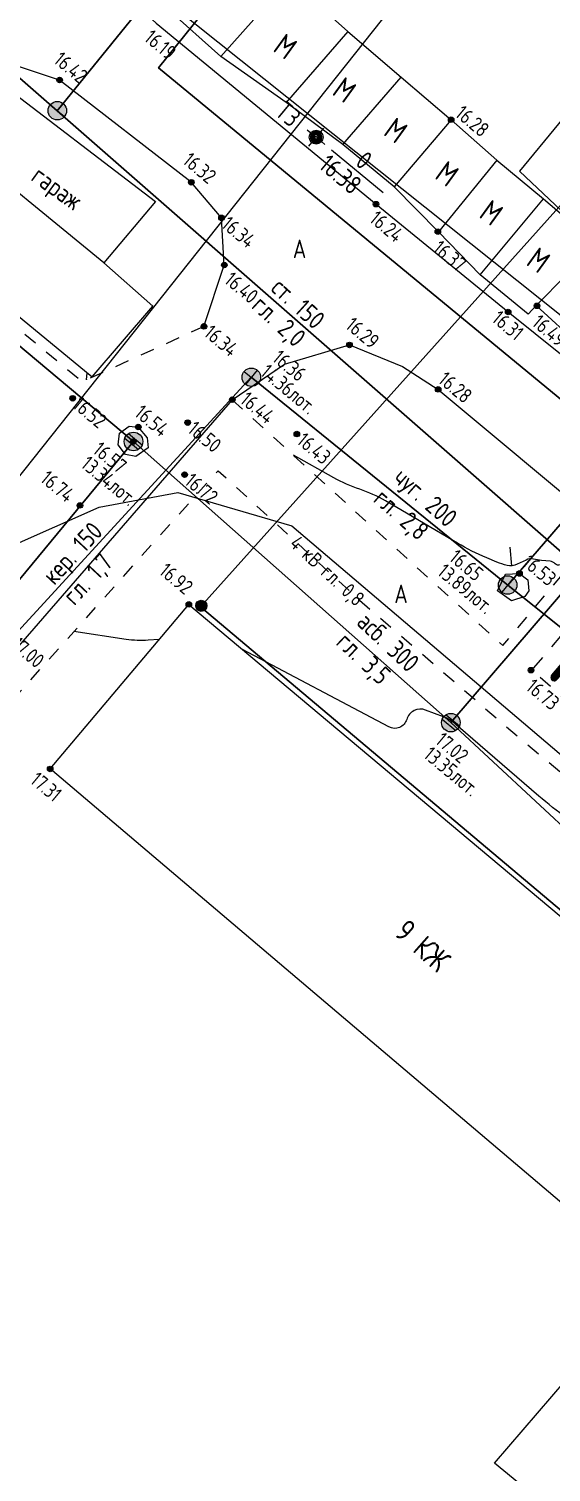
# Model space of a CAD drawing. Header units: metres. Extents: x 2491 to 4153, y 1142 to 2058.
# Drawn here: x 2703.3 to 2731.5, y 1753.7 to 1831.7 of the extents above; entities that cross this region are included whole.
import ezdxf

# ---------------------------------------------------------------- set-up
doc = ezdxf.new("R2010")
doc.units = ezdxf.units.M
doc.linetypes.add('g5_01_5x1_5', pattern=[1.5, 0.75, -0.75])
for name, color, linetype, transparency in [('01_Геодезические пункты', 7, 'Continuous', 0.6), ('03_Здания и строения', 7, 'Continuous', 0.6), ('06_Инженерно-технические сооружения', 7, 'Continuous', 0.6), ('10_Границы покрытий и угодий', 7, 'Continuous', 0.6), ('19_Горизонтали', 7, 'Continuous', 0.6), ('30_Канализация', 7, 'Continuous', 0.6), ('31_Водопровод', 7, 'Continuous', 0.6), ('32_Теплосеть', 7, 'Continuous', 0.6), ('33_Газопровод', 7, 'Continuous', 0.6), ('35_Телефон', 7, 'Continuous', 0.6), ('37_Кабель низкого напряжения', 7, 'Continuous', 0.6), ('38_Кабели высокого напряжения', 7, 'Continuous', 0.6), ('44_Крышки колодцев', 7, 'Continuous', 0.6), ('61_Отметки высоты поверхности', 7, 'Continuous', 0.6)]:
    doc.layers.add(name, color=color, linetype=linetype, transparency=transparency)
doc.styles.add('LIKE11', font='GOST_0.TTF')
doc.styles.add('LIKE14', font='GOST_0.TTF')
doc.styles.add('LIKE17', font='GOST_0.TTF')
doc.styles.add('LIKE32', font='GOST_0.TTF')
doc.styles.add('LIKE36', font='GOST_0.TTF')
doc.styles.add('Line_GUGK', font='GOST_0.TTF')
doc.styles.get("Standard").update_dxf_attribs({"font": 'GOST_0.TTF'})
doc.linetypes.add('g5_119_1', pattern='A,4,-1,[31,GUGK_2005.shx,S=0.1,R=0,X=0,Y=0],0.35,[31,GUGK_2005.shx,S=0.08,R=0,X=0,Y=0],3.3,[31,GUGK_2005.shx,S=0.08,R=180,X=0,Y=0],0.35,[31,GUGK_2005.shx,S=0.1,R=180,X=0,Y=0],-1', length=10)
doc.linetypes.add('g5_119_3', pattern='A,4,-1,[31,GUGK_2005.shx,S=0.1,R=0,X=0,Y=0],4,[31,GUGK_2005.shx,S=0.1,R=180,X=0,Y=0],-1', length=10)
doc.linetypes.add('g5_121_g', pattern='A,4,-0.4,["Г",Line_GUGK,S=1,R=0,X=0,Y=-0.5],-1.2,12', length=17.6)
doc.linetypes.add('g5_121_t', pattern='A,4,-0.4,["Т",Line_GUGK,S=1,R=0,X=0,Y=-0.5],-1.2,12', length=17.6)
doc.linetypes.add('g5_122_g', pattern='A,1,-1,1.5,-0.4,["Г",Line_GUGK,S=1,R=0,X=0,Y=-0.5],-1.5,1.5,-1,4,-1,4,-1,3', length=20.9)
doc.linetypes.add('g5_122_k', pattern='A,1,-1,1.5,-0.4,["К",Line_GUGK,S=1,R=0,X=0,Y=-0.5],-1.5,1.5,-1,4,-1,4,-1,3', length=20.9)
doc.linetypes.add('g5_122_kl', pattern='A,1,-1,1.5,-0.4,["Кл",Line_GUGK,S=1,R=0,X=0,Y=-0.5],-2.4,1.5,-1,4,-1,4,-1,3', length=21.8)
doc.linetypes.add('g5_122_v', pattern='A,1,-1,1.5,-0.4,["В",Line_GUGK,S=1,R=0,X=0,Y=-0.5],-1.5,1.5,-1,4,-1,4,-1,3', length=20.9)
doc.linetypes.add('g5_133_t', pattern='A,2,[27,GUGK_2005.shx,S=0.4,R=0,X=0,Y=0],2,-1,2,[27,GUGK_2005.shx,S=0.4,R=0,X=0,Y=0],2,-1,2,[27,GUGK_2005.shx,S=0.4,R=0,X=0,Y=0],2,-0.1,["V",Line_GUGK,S=1,R=0,X=0,Y=-0.5],-1', length=15.1)

# ---------------------------------------------------------------- blocks, each defined once
blk = doc.blocks.new('g5_330')
blk.add_hatch(color=0).paths.add_polyline_path([(0.15, 0, 1), (-0.15, 0, 1)])
at = {"color": 0}
blk.add_circle((0, 0), 0.15, dxfattribs=at)
blk = doc.blocks.new('g5_005_1')
h = blk.add_hatch(color=255)
edge = h.paths.add_edge_path()
edge.add_arc((0, 0), 0.338, 0, 360)
edge = h.paths.add_edge_path(flags=16)
edge.add_arc((0, 0), 0.1, 0, 360)
at = {"color": 0}
for p, q in [((-0.625, 0), (-0.375, 0)), ((0, 0.625), (0, 0.375)), ((0.375, 0), (0.625, 0)), ((0, -0.375), (0, -0.625))]:
    blk.add_line(p, q, dxfattribs=at)
for radius in [0.375, 0.0625]:
    blk.add_circle((0, 0), radius, dxfattribs=at)
blk = doc.blocks.new('g5_117kb')
h = blk.add_hatch(color=255)
h.paths.add_polyline_path([(0.037, 0.037), (0.461, 0.037, 0.367426), (0.037, 0.461)])
h.paths.add_polyline_path([(-0.038, 0.461, 0.367426), (-0.461, 0.037), (-0.038, 0.037)])
h.paths.add_polyline_path([(-0.038, -0.038), (-0.461, -0.038, 0.367426), (-0.038, -0.461)])
h.paths.add_polyline_path([(0.037, -0.461, 0.367426), (0.461, -0.038), (0.037, -0.038)])
at = {"color": 0}
for points in [[(-0.5, 0), (0.5, 0)], [(0, 0.5), (0, -0.5)]]:
    blk.add_lwpolyline(points, dxfattribs=at)
blk.add_circle((0, 0), 0.5, dxfattribs=at)
blk = doc.blocks.new('g5_117kl')
h = blk.add_hatch(color=255)
h.paths.add_polyline_path([(0.418, 0.198, 0.633652), (-0.418, 0.198)])
h.paths.add_polyline_path([(-0.446, 0.122, 0.067116), (-0.463, 0, 0.067116), (-0.446, -0.122), (0.446, -0.122, 0.067116), (0.463, 0, 0.067116), (0.446, 0.122)])
h.paths.add_polyline_path([(-0.418, -0.198, 0.633652), (0.418, -0.198)])
at = {"color": 0}
for p, q in [((-0.474, 0.16), (0.474, 0.16)), ((-0.474, -0.16), (0.474, -0.16))]:
    blk.add_line(p, q, dxfattribs=at)
blk.add_circle((0, 0), 0.5, dxfattribs=at)
blk = doc.blocks.new('g5_117v')
h = blk.add_hatch(color=255)
h.paths.add_polyline_path([(-0.461, 0.037), (0.461, 0.037, 0.921954)])
h.paths.add_polyline_path([(0.461, -0.037), (-0.461, -0.037, 0.921954)])
at = {"color": 0}
blk.add_line((-0.5, 0), (0.5, 0), dxfattribs=at)
blk.add_circle((0, 0), 0.5, dxfattribs=at)
blk = doc.blocks.new('g5_121_7c')
h = blk.add_hatch(color=0)
edge = h.paths.add_edge_path()
edge.add_arc((0, 0), 0.3, 0, 360)
at = {"color": 0}
blk.add_circle((0, 0), 0.3, dxfattribs=at)
blk = doc.blocks.new('g_scratch')
at = {"color": 0, "linetype": 'ByBlock', "lineweight": 15}
blk.add_line((0, 0), (1, 0), dxfattribs=at)

msp = doc.modelspace()

# ---------------------------------------------------------------- linework, layer by layer
at = {"layer": '01_Геодезические пункты', "color": 7, "lineweight": 20, "flags": 128}
msp.add_lwpolyline([(2722.416, 1822.788), (2719.634, 1825.104)], dxfattribs=at)
at = {"layer": '03_Здания и строения', "color": 7, "linetype": 'Continuous', "lineweight": 20, "flags": 128}
for points in [[(2713.659, 1830.163), (2717.357, 1834.349)], [(2717.357, 1834.349), (2720.507, 1831.521), (2723.384, 1829.046), (2726.088, 1826.745), (2728.552, 1824.57), (2731.079, 1822.467), (2733.959, 1820.025)], [(2733.006, 1814.579), (2730.684, 1816.71), (2730.244, 1816.232), (2727.656, 1818.373), (2725.4, 1820.694), (2723.013, 1823.115), (2720.25, 1825.4), (2717.183, 1827.672), (2713.659, 1830.163), (2710.786, 1832.718)], [(2733.959, 1820.025), (2734.754, 1820.879), (2736.261, 1822.611), (2738.617, 1825.527), (2740.822, 1828.352), (2736.491, 1832.298), (2734.243, 1829.473), (2731.889, 1826.528), (2729.773, 1823.973), (2733.959, 1820.025)], [(2720.507, 1831.521), (2717.183, 1827.672)], [(2698.843, 1825.974), (2701.317, 1829.057), (2710.123, 1822.334), (2707.337, 1819.023)], [(2720.25, 1825.4), (2723.384, 1829.046)], [(2709.991, 1816.674), (2707.337, 1819.023), (2698.843, 1825.974), (2698.201, 1826.559), (2695.052, 1822.447), (2706.704, 1812.864), (2709.991, 1816.674)], [(2726.088, 1826.745), (2723.013, 1823.115)], [(2728.552, 1824.57), (2725.4, 1820.694)], [(2727.656, 1818.373), (2731.079, 1822.467)], [(2730.684, 1816.71), (2733.959, 1820.025)], [(2704.441, 1791.67), (2711.926, 1800.561), (2744.432, 1773.266), (2739.996, 1767.897), (2736.946, 1764.061), (2704.441, 1791.67)], [(2739.996, 1767.897), (2744.157, 1764.27), (2745.133, 1765.61), (2749.7, 1761.829), (2737.32, 1746.849), (2728.429, 1754.167), (2736.946, 1764.061), (2739.996, 1767.897)]]:
    msp.add_lwpolyline(points, dxfattribs=at)
at = {"layer": '06_Инженерно-технические сооружения', "color": 7, "linetype": 'Continuous', "lineweight": 20, "flags": 128}
for points in [[(2708.703, 1810.187), (2709.199, 1810.144), (2709.671, 1809.561), (2709.725, 1809.024), (2709.068, 1808.553), (2708.506, 1808.659), (2708.122, 1809.185), (2708.186, 1809.807), (2708.703, 1810.187)], [(2729.024, 1802.186), (2729.779, 1802.232), (2730.226, 1801.892), (2730.279, 1801.286), (2730.058, 1800.982), (2729.354, 1800.754), (2728.595, 1801.292), (2729.024, 1802.186)]]:
    msp.add_lwpolyline(points, dxfattribs=at)
at = {"layer": '10_Границы покрытий и угодий', "color": 7, "linetype": 'Continuous', "lineweight": 20, "flags": 128}
for points in [[(2730.341, 1861.103), (2727.207, 1860.888), (2724.288, 1860.343), (2721.281, 1858.556), (2708.134, 1843.046), (2706.681, 1840.369), (2706.604, 1836.902), (2707.828, 1834.123), (2710.165, 1831.961), (2722.033, 1822.187), (2729.168, 1816.358), (2737.916, 1809.342), (2740.656, 1808.131), (2742.286, 1808.01), (2745.567, 1808.526), (2748.518, 1810.566), (2751.699, 1814.348)], [(2712.06, 1823.366), (2704.951, 1828.892), (2702.562, 1829.668), (2700.153, 1829.729), (2698.07, 1829.055), (2695.886, 1827.585), (2692.533, 1823.793)], [(2712.744, 1815.581), (2713.844, 1818.896), (2713.69, 1821.448), (2712.06, 1823.366)], [(2714.275, 1811.62), (2717.099, 1813.544), (2720.602, 1814.578), (2723.466, 1813.42), (2725.39, 1812.176), (2734.261, 1804.77), (2735.875, 1803.423), (2736.432, 1802.958), (2755.024, 1787.464), (2771.305, 1773.878), (2783.625, 1763.124), (2784.661, 1760.305), (2784.164, 1757.561), (2781.194, 1754.026), (2780.049, 1752.663), (2778.919, 1751.331), (2760.454, 1729.571)], [(2714.275, 1811.62), (2698.128, 1793.015), (2697.107, 1791.295), (2697.082, 1790.024), (2697.984, 1788.732)]]:
    msp.add_lwpolyline(points, dxfattribs=at)
at = {"layer": '10_Границы покрытий и угодий', "color": 7, "linetype": 'g5_01_5x1_5', "lineweight": 20, "flags": 128}
for points in [[(2712.744, 1815.581), (2706.176, 1812.584), (2693.017, 1823.43), (2692.533, 1823.793)], [(2714.275, 1811.62), (2728.887, 1798.333), (2734.261, 1804.77)], [(2699.588, 1789.851), (2698.454, 1790.988), (2713.516, 1807.784), (2721.138, 1800.797), (2729.916, 1793.229), (2738.392, 1786.18), (2747.528, 1778.483), (2755.993, 1771.153), (2762.09, 1766.32), (2755.085, 1758.147), (2742.131, 1742.663), (2737.32, 1746.849)], [(2735.875, 1803.423), (2730.44, 1797.005), (2739.353, 1789.381), (2749.5, 1780.909), (2757.777, 1773.748), (2765.764, 1766.854), (2773.356, 1760.444), (2781.194, 1754.026)]]:
    msp.add_lwpolyline(points, dxfattribs=at)
at = {"layer": '19_Горизонтали', "color": 32, "linetype": 'Continuous', "lineweight": 20, "flags": 128}
for points, elevation in [([(2706.403, 1812.704), (2706.405, 1812.697, 0.835003), (2706.407, 1812.697), (2706.445, 1813.076)], 16.5), ([(2732.889, 1803.127), (2731.966, 1802.701, -0.326137), (2731.709, 1802.753), (2731.709, 1802.753, 0.183797), (2731.439, 1802.889), (2730.97, 1802.937, -0.028794), (2730.542, 1803.006), (2730.542, 1803.006, 0.1674), (2730.134, 1802.959), (2729.651, 1802.727, -0.170694), (2729.107, 1802.668), (2729.107, 1802.668, -0.041684), (2728.558, 1802.846), (2728.01, 1803.076, -0.033689), (2726.432, 1803.865), (2722.549, 1806.147, 0.052182), (2721.154, 1806.781), (2721.154, 1806.781, -0.046973), (2719.752, 1807.402), (2717.571, 1808.623)], 16.5), ([(2710.335, 1798.67), (2709.736, 1798.625, -0.056309), (2708.544, 1798.668), (2705.722, 1799.093)], 17), ([(2740.87, 1784.092), (2739.954, 1784.561, -0.012392), (2738.144, 1785.543), (2737.27, 1786.045, -0.002002), (2733.944, 1787.977), (2733.944, 1787.977, -0.045423), (2730.828, 1790.205), (2726.466, 1793.966, 0.019344), (2726.093, 1794.263), (2726.093, 1794.263, 0.069213), (2725.678, 1794.488), (2724.706, 1794.852, 0.433936), (2723.691, 1794.347), (2723.691, 1794.347, -0.473026), (2722.721, 1793.941), (2714.822, 1798.129)], 17)]:
    msp.add_lwpolyline(points, format="xyb", dxfattribs=dict(at, elevation=elevation))
at = {"layer": '30_Канализация', "color": 12, "linetype": 'g5_122_k', "lineweight": 30, "flags": 128}
for points in [[(2679.185, 1778.554), (2693.63, 1795.36), (2697.689, 1793.655), (2715.302, 1812.832), (2729.142, 1801.607), (2757.485, 1834.508)], [(2729.142, 1801.607), (2743.888, 1789.809), (2755.695, 1805.038)]]:
    msp.add_lwpolyline(points, dxfattribs=at)
at = {"layer": '30_Канализация', "color": 42, "linetype": 'g5_122_kl', "lineweight": 30, "flags": 128}
for points in [[(2687.637, 1827.219), (2708.94, 1809.361)], [(2675.459, 1789.929), (2686.272, 1781.919), (2708.94, 1809.361)], [(2708.94, 1809.361), (2726.073, 1794.174), (2736.068, 1805.805), (2736.995, 1806.941)], [(2726.073, 1794.174), (2732.922, 1787.797), (2755.736, 1769.157), (2769.994, 1756.701), (2772.155, 1758.76), (2795.25, 1743.626), (2814.979, 1765.771), (2820.807, 1773.773), (2824.585, 1778.369)]]:
    msp.add_lwpolyline(points, dxfattribs=at)
at = {"layer": '31_Водопровод', "color": 94, "linetype": 'g5_122_v', "lineweight": 30, "flags": 128}
for points in [[(2689.816, 1840.367), (2704.828, 1827.234), (2733.084, 1862.084)], [(2704.828, 1827.234), (2737.541, 1798.574), (2747.59, 1809.844), (2754.659, 1814.306), (2761.652, 1822.718)]]:
    msp.add_lwpolyline(points, dxfattribs=at)
at = {"layer": '32_Теплосеть', "color": 5, "linetype": 'g5_121_t', "lineweight": 30, "flags": 128}
msp.add_lwpolyline([(2722.194, 1844.327), (2710.291, 1829.549), (2764.271, 1785.036), (2769.213, 1790.777)], dxfattribs=at)
at = {"layer": '33_Газопровод', "color": 132, "linetype": 'g5_122_g', "lineweight": 30, "flags": 128}
msp.add_lwpolyline([(2712.557, 1800.437), (2750.62, 1842.931)], dxfattribs=at)
at = {"layer": '33_Газопровод', "color": 132, "linetype": 'g5_121_g', "lineweight": 30, "flags": 128}
msp.add_lwpolyline([(2712.557, 1800.437), (2744.117, 1773.828)], dxfattribs=at)
at = {"layer": '35_Телефон', "color": 6, "linetype": 'g5_133_t', "lineweight": 20, "flags": 128}
msp.add_lwpolyline([(2698.664, 1842.789), (2753.139, 1799.328), (2758.936, 1806.448)], dxfattribs=at)
at = {"layer": '37_Кабель низкого напряжения', "color": 1, "linetype": 'g5_119_3', "lineweight": 20, "flags": 128}
msp.add_lwpolyline([(2699.039, 1802.785), (2757.131, 1875.979), (2745.658, 1885.544), (2749.748, 1890.274)], dxfattribs=at)
at = {"layer": '38_Кабели высокого напряжения', "color": 1, "linetype": 'g5_119_1', "lineweight": 20, "flags": 128}
msp.add_lwpolyline([(2698.913, 1803.596), (2702.304, 1803.692), (2707.086, 1805.81), (2711.33, 1806.604), (2717.48, 1804.803), (2762.71, 1766.322), (2767.796, 1764.394), (2774.393, 1763.071), (2778.401, 1764.621), (2780.991, 1764.98), (2785.604, 1763.505), (2823.33, 1732.825), (2825.582, 1735.453)], dxfattribs=at)

# ---------------------------------------------------------------- block references
at = {"layer": '01_Геодезические пункты', "color": 7, "linetype": 'Continuous', "lineweight": 20, "rotation": 320.2244407250127}
msp.add_blockref('g5_005_1', (2718.797, 1825.801, 16.384), dxfattribs=at)
at = {"layer": '19_Горизонтали', "color": 32, "linetype": 'Continuous', "lineweight": -3, "rotation": 94.26332462213001}
msp.add_blockref('g_scratch', (2729.358, 1802.649, 16.5), dxfattribs=at)
at = {"layer": '33_Газопровод', "color": 7, "linetype": 'Continuous', "lineweight": 20, "rotation": 228.1473745062102}
msp.add_blockref('g5_121_7c', (2712.599, 1800.484), dxfattribs=at)
at = {"layer": '44_Крышки колодцев', "color": 7, "linetype": 'Continuous', "lineweight": 20}
for name, p, rotation in [('g5_117v', (2704.828, 1827.234), 320.2655211251469), ('g5_117kb', (2715.302, 1812.832, 16.36), 320.2244407250127), ('g5_117kl', (2708.94, 1809.361, 16.571), 320.2244407250127), ('g5_117kb', (2729.142, 1801.607, 16.652), 320.2244407250127), ('g5_117kl', (2726.073, 1794.174, 17.015), 320.2244407250127)]:
    msp.add_blockref(name, p, dxfattribs=dict(at, rotation=rotation))
at = {"layer": '61_Отметки высоты поверхности', "color": 7, "linetype": 'Continuous', "lineweight": 20}
for p, rotation in [((2704.951, 1828.892), 320.1837874390728), ((2726.088, 1826.745), 320.1837874390728), ((2712.06, 1823.366, 16.315), 320.2244407250127), ((2722.033, 1822.187, 16.239), 320.2244407250127), ((2713.69, 1821.448, 16.345), 320.2244407250127), ((2725.373, 1820.697), 320.1837874390728), ((2713.844, 1818.896, 16.399), 320.2244407250127), ((2730.728, 1816.689), 320.1837874390728), ((2729.168, 1816.358, 16.312), 320.2244407250127), ((2712.744, 1815.581, 16.345), 320.2244407250127), ((2720.602, 1814.578, 16.286), 320.2244407250127), ((2725.39, 1812.176, 16.276), 320.2244407250127), ((2705.661, 1811.696, 16.522), 320.2244407250127), ((2714.275, 1811.62, 16.438), 320.2244407250127), ((2709.199, 1810.144, 16.54), 320.2244407250127), ((2711.867, 1810.381, 16.501), 320.2244407250127), ((2717.76, 1809.761, 16.433), 320.2244407250127), ((2708.931, 1809.357, 13.471), 320.2244407250127), ((2711.7, 1807.57, 16.716), 320.2244407250127), ((2706.048, 1805.908, 16.742), 320.2244407250127), ((2729.779, 1802.232, 16.53), 320.2244407250127), ((2711.926, 1800.561, 16.916), 320.2244407250127), ((2730.403, 1797.006), 320.1837874390728), ((2704.441, 1791.67, 17.311), 320.2244407250127)]:
    msp.add_blockref('g5_330', p, dxfattribs=dict(at, rotation=rotation))

# ---------------------------------------------------------------- texts
at = {"color": 7, "linetype": 'Continuous', "lineweight": 15, "ltscale": 0.5, "style": 'LIKE11'}
for s, p in [('16.36', (2716.373, 1813.76)), ('14.36лот.', (2715.733, 1812.991)), ('16.57', (2706.682, 1808.798)), ('13.34лот.', (2706.042, 1808.029)), ('16.65', (2725.921, 1802.981)), ('13.89лот.', (2725.281, 1802.212)), ('17.02', (2725.177, 1793.098)), ('13.35лот.', (2724.537, 1792.33))]:
    msp.add_text(s, height=0.8, rotation=320.22443, dxfattribs=at).set_placement(p)
at = {"color": 6, "linetype": 'ByBlock', "lineweight": 60, "insert": (2731.306, 1797.851), "char_height": 5, "attachment_point": 1}
msp.add_mtext_dynamic_manual_height_columns('17.02', width=22.4107, gutter_width=12.5, heights=[0], dxfattribs=at)
at = {"layer": '01_Геодезические пункты', "color": 7, "linetype": 'Continuous', "lineweight": 20, "ltscale": 0.5, "style": 'LIKE36'}
for s, p in [('T3', (2716.509, 1827.055)), ('16.38', (2718.872, 1824.177)), ('0', (2720.855, 1824.348))]:
    msp.add_text(s, height=1, rotation=320.22443, dxfattribs=at).set_placement(p)
at = {"layer": '03_Здания и строения', "color": 7, "linetype": 'Continuous', "lineweight": 15}
for s, height, rotation, style, p in [('М', 1.2, 324.10283, 'LIKE14', (2716.403, 1830.491)), ('М', 1.2, 324.10283, 'LIKE14', (2719.596, 1828.146)), ('М', 1.2, 324.10283, 'LIKE14', (2722.365, 1825.957)), ('гараж', 1, 324.10283, 'LIKE11', (2703.343, 1823.511)), ('М', 1.2, 324.10283, 'LIKE14', (2725.134, 1823.613)), ('М', 1.2, 324.10283, 'LIKE14', (2727.524, 1821.514)), ('М', 1.2, 324.10283, 'LIKE14', (2730.07, 1818.945)), ('9 КЖ', 1.2, 318.54237, 'LIKE14', (2722.955, 1782.727))]:
    msp.add_text(s, height=height, rotation=rotation, dxfattribs=dict(at, style=style)).set_placement(p)
at = {"layer": '10_Границы покрытий и угодий', "color": 7, "linetype": 'Continuous', "lineweight": 15, "style": 'LIKE11'}
for p in [(2717.544, 1819.271), (2723.021, 1800.633)]:
    msp.add_text('А', height=1, dxfattribs=at).set_placement(p)
at = {"layer": '30_Канализация', "color": 12, "linetype": 'Continuous', "lineweight": 15, "style": 'LIKE32'}
for s, rotation, p in [('чуг. 200', 318.58109, (2722.897, 1807.272)), ('гл. 2,8', 318.58109, (2721.829, 1806.152)), ('кер. 150', 46.90625, (2704.661, 1801.55)), ('гл. 1,7', 46.90625, (2705.749, 1800.45))]:
    msp.add_text(s, height=1, rotation=rotation, dxfattribs=at).set_placement(p)
at = {"layer": '30_Канализация', "color": 42, "linetype": 'Continuous', "lineweight": 15, "style": 'LIKE32'}
for s, p in [('асб. 300', (2720.921, 1799.513)), ('гл. 3,5', (2719.816, 1798.43))]:
    msp.add_text(s, height=1, rotation=316.64181, dxfattribs=at).set_placement(p)
at = {"layer": '31_Водопровод', "color": 94, "linetype": 'Continuous', "lineweight": 15, "style": 'LIKE32'}
for s, rotation, p in [('ст. 150', 317.69049, (2716.29, 1817.547)), ('гл. 2,0', 317.35889, (2715.253, 1816.609))]:
    msp.add_text(s, height=1, rotation=rotation, dxfattribs=at).set_placement(p)
at = {"layer": '38_Кабели высокого напряжения', "color": 1, "linetype": 'Continuous', "lineweight": 15, "style": 'LIKE32'}
msp.add_text('4 кВ гл. 0,8', height=0.8, rotation=317.21764, dxfattribs=at).set_placement((2717.314, 1803.761))
at = {"layer": '61_Отметки высоты поверхности', "color": 7, "linetype": 'Continuous', "lineweight": 15, "ltscale": 0.5, "style": 'LIKE17'}
for s, rotation, p in [('16.19', 320.22443, (2709.454, 1831.06)), ('16.42', 320.18378, (2704.569, 1829.87, -14.745)), ('16.28', 320.18378, (2726.245, 1826.973, -14.745)), ('16.32', 320.22443, (2711.535, 1824.43)), ('16.24', 320.22443, (2721.616, 1821.281)), ('16.34', 320.22443, (2713.627, 1820.981)), ('16.37', 320.18378, (2725.03, 1819.681, -14.745)), ('16.40', 320.22443, (2713.781, 1817.978)), ('16.31', 320.22443, (2728.222, 1815.891)), ('16.49', 320.18378, (2730.386, 1815.673, -14.745)), ('16.34', 320.22443, (2712.68, 1815.114)), ('16.29', 320.22443, (2720.323, 1815.529)), ('16.28', 320.22443, (2725.326, 1812.59)), ('16.52', 320.22443, (2705.598, 1811.229)), ('16.44', 320.22443, (2714.634, 1811.502)), ('16.54', 320.22443, (2708.931, 1810.795)), ('16.50', 320.22443, (2711.804, 1809.913)), ('16.43', 320.22443, (2717.696, 1809.294)), ('16.74', 320.22443, (2703.849, 1807.245)), ('16.72', 320.22443, (2711.637, 1807.102)), ('16.53', 320.22443, (2729.875, 1802.71)), ('16.92', 320.22443, (2710.261, 1802.251)), ('17.00', 320.22443, (2702.277, 1798.247)), ('16.73', 320.18378, (2730.061, 1795.99, -14.745)), ('17.31', 320.22443, (2703.299, 1790.956))]:
    msp.add_text(s, height=0.8, rotation=rotation, dxfattribs=at).set_placement(p)

doc.saveas('drawing.dxf')
